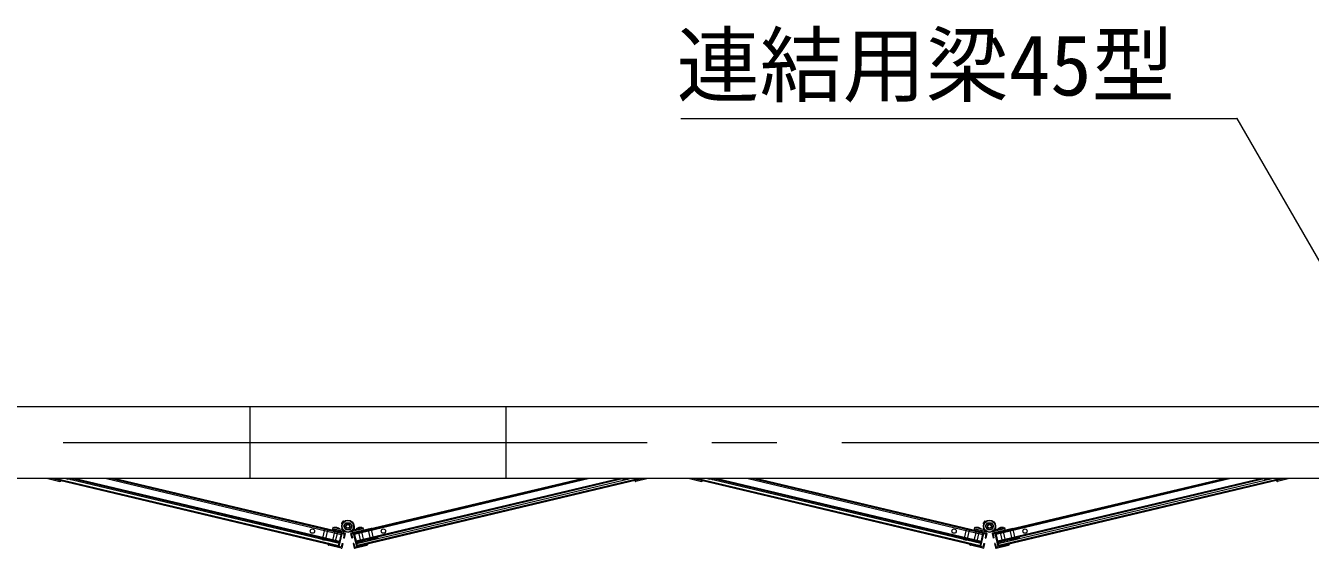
# Model space of a CAD drawing. Units: millimetres, scale not verified. Extents: x 2437 to 26587, y -17325 to 17325.
# Drawn here: x 5555 to 7337, y 13578 to 14303 of the extents above; entities that cross this region are included whole.
import ezdxf
from ezdxf.enums import TextEntityAlignment as Align

# ---------------------------------------------------------------- set-up
doc = ezdxf.new("R2010")
doc.units = ezdxf.units.MM
doc.header["$LTSCALE"] = 90
doc.linetypes.add('CHAIN2', pattern=[12, 9, -1, 1, -1])
doc.linetypes.add('DASHED1', pattern=[1.8, 1.2, -0.6])
for name, color, linetype, lineweight in [('0-6_ﾎﾞﾙﾄ類', 2, 'Continuous', 18), ('1-4_通芯', 1, 'CHAIN2', 18), ('1-7_標準ﾊﾟﾈﾙ', 7, 'Continuous', 18), ('1-9_文字', 7, 'Continuous', 18), ('1-B_連結用梁45', 7, 'Continuous', 18)]:
    doc.layers.add(name, color=color, linetype=linetype, lineweight=lineweight)
doc.styles.add('ＭＳ ゴシック', font='')
doc.styles.get('ＭＳ ゴシック').set_extended_font_data('MS Gothic')

msp = doc.modelspace()

# ---------------------------------------------------------------- linework, layer by layer
at = {"layer": '0-6_ﾎﾞﾙﾄ類'}
for p, q in [((5998.99, 13603.78), (5996.11, 13608.77)), ((6004.76, 13603.78), (5998.99, 13603.78)), ((6004.76, 13613.78), (6007.65, 13608.77)), ((6007.65, 13608.77), (6004.76, 13603.78)), ((6889, 13603.78), (6886.11, 13608.77)), ((6894.77, 13603.78), (6889, 13603.78)), ((6894.77, 13613.78), (6897.65, 13608.77)), ((6897.65, 13608.77), (6894.77, 13603.78))]:
    msp.add_line(p, q, dxfattribs=at)
for points in [[(5996.11, 13608.77), (5998.99, 13613.78), (6004.76, 13613.78)], [(6886.11, 13608.77), (6889, 13613.78), (6894.77, 13613.78)]]:
    msp.add_lwpolyline(points, dxfattribs=at)
for centre, radius in [((6001.88, 13608.77), 4.9), ((6001.88, 13608.77), 3), ((6001.88, 13608.77), 2.46), ((6891.88, 13608.77), 4.9), ((6891.88, 13608.77), 3), ((6891.88, 13608.77), 2.46)]:
    msp.add_circle(centre, radius, dxfattribs=at)
at = {"layer": '1-4_通芯'}
msp.add_line((4526.88, 13725), (18767.88, 13725), dxfattribs=at)
at = {"layer": '1-7_標準ﾊﾟﾈﾙ'}
for p, q in [((5585.57, 13675), (5602.34, 13671.02)), ((5592.06, 13675), (5604.15, 13672.12)), ((5597.25, 13675), (5988.98, 13581.96)), ((5617.15, 13673.87), (5620.07, 13673.18)), ((5620.42, 13674.64), (5620.07, 13673.18)), ((5624.08, 13675), (5990.41, 13587.99)), ((5666.92, 13675), (5992.69, 13597.62)), ((6336.84, 13675), (6011.06, 13597.62)), ((6379.68, 13675), (6013.35, 13587.99)), ((6406.51, 13675), (6014.78, 13581.96)), ((6383.34, 13674.64), (6383.69, 13673.18)), ((6386.61, 13673.87), (6383.69, 13673.18)), ((6411.7, 13675), (6399.61, 13672.12)), ((6418.19, 13675), (6401.42, 13671.02)), ((6475.57, 13675), (6492.34, 13671.02)), ((6482.06, 13675), (6494.15, 13672.12)), ((6487.25, 13675), (6878.98, 13581.96)), ((6507.15, 13673.87), (6510.07, 13673.18)), ((6510.42, 13674.64), (6510.07, 13673.18)), ((6514.08, 13675), (6880.41, 13587.99)), ((6556.92, 13675), (6882.7, 13597.62)), ((6824.87, 13675), (6823.34, 13674.64)), ((7226.84, 13675), (6901.06, 13597.62)), ((7269.68, 13675), (6903.35, 13587.99)), ((7296.51, 13675), (6904.78, 13581.96)), ((7273.34, 13674.64), (7273.69, 13673.18)), ((7276.61, 13673.87), (7273.69, 13673.18)), ((7301.7, 13675), (7289.61, 13672.12)), ((7308.19, 13675), (7291.42, 13671.02)), ((5994.92, 13615.58), (5993.2, 13613.12)), ((5996.32, 13615.21), (5995.62, 13615.7)), ((6884.92, 13615.58), (6883.2, 13613.12)), ((6886.32, 13615.21), (6885.62, 13615.7)), ((5968.65, 13604.57), (5968.88, 13605.54)), ((5992.97, 13598.79), (5968.65, 13604.57)), ((5969.48, 13605.91), (5997.7, 13599.22)), ((5992.97, 13598.79), (5990.13, 13586.82)), ((5993.32, 13612.42), (5994, 13611.95)), ((5993.38, 13608.77), (5993.38, 13604.35)), ((5998.07, 13598.61), (5996.63, 13592.53)), ((6005.69, 13598.61), (6007.13, 13592.53)), ((6034.27, 13605.91), (6006.06, 13599.22)), ((6010.38, 13608.77), (6010.38, 13604.35)), ((6010.79, 13598.79), (6035.11, 13604.57)), ((6010.79, 13598.79), (6013.63, 13586.82)), ((6012.09, 13604.76), (6012.56, 13602.81)), ((6035.11, 13604.57), (6034.88, 13605.54)), ((6858.65, 13604.57), (6858.88, 13605.54)), ((6882.98, 13598.79), (6858.65, 13604.57)), ((6859.48, 13605.91), (6887.7, 13599.22)), ((6882.98, 13598.79), (6880.13, 13586.82)), ((6883.33, 13612.42), (6883.99, 13611.95)), ((6883.38, 13608.77), (6883.38, 13604.35)), ((6888.07, 13598.61), (6886.63, 13592.53)), ((6895.69, 13598.61), (6897.13, 13592.53)), ((6924.28, 13605.91), (6896.06, 13599.22)), ((6900.38, 13608.77), (6900.38, 13604.35)), ((6900.79, 13598.79), (6925.11, 13604.57)), ((6900.79, 13598.79), (6903.63, 13586.82)), ((6902.09, 13604.76), (6902.55, 13602.81)), ((6925.11, 13604.57), (6924.88, 13605.54)), ((5960.94, 13593.76), (5960.6, 13592.3)), ((5963.52, 13591.6), (5960.6, 13592.3)), ((5990.13, 13586.82), (5960.94, 13593.76)), ((5973.25, 13589.3), (5972.88, 13589.89)), ((5989.79, 13585.36), (5973.25, 13589.3)), ((5988.7, 13580.79), (5974.34, 13584.2)), ((5992.73, 13578.29), (5975.46, 13582.4)), ((5989.79, 13585.36), (5988.7, 13580.79)), ((5994.77, 13584.74), (5993.33, 13578.67)), ((5993.8, 13584.98), (5994.77, 13584.74)), ((5995.66, 13592.76), (5996.63, 13592.53)), ((6008.11, 13592.76), (6007.13, 13592.53)), ((6009.96, 13584.98), (6008.98, 13584.74)), ((6008.98, 13584.74), (6010.43, 13578.67)), ((6011.03, 13578.29), (6028.3, 13582.4)), ((6013.63, 13586.82), (6042.82, 13593.76)), ((6013.97, 13585.36), (6030.51, 13589.3)), ((6013.97, 13585.36), (6015.06, 13580.79)), ((6015.06, 13580.79), (6029.41, 13584.2)), ((6030.51, 13589.3), (6030.88, 13589.89)), ((6040.24, 13591.6), (6043.17, 13592.3)), ((6042.82, 13593.76), (6043.17, 13592.3)), ((6850.94, 13593.76), (6850.59, 13592.3)), ((6853.52, 13591.6), (6850.59, 13592.3)), ((6880.13, 13586.82), (6850.94, 13593.76)), ((6863.25, 13589.3), (6862.88, 13589.89)), ((6879.79, 13585.36), (6863.25, 13589.3)), ((6878.7, 13580.79), (6864.35, 13584.2)), ((6882.73, 13578.29), (6865.46, 13582.4)), ((6879.79, 13585.36), (6878.7, 13580.79)), ((6884.78, 13584.74), (6883.34, 13578.67)), ((6883.8, 13584.98), (6884.78, 13584.74)), ((6885.65, 13592.76), (6886.63, 13592.53)), ((6898.1, 13592.76), (6897.13, 13592.53)), ((6899.96, 13584.98), (6898.99, 13584.74)), ((6898.99, 13584.74), (6900.43, 13578.67)), ((6901.03, 13578.29), (6918.3, 13582.4)), ((6903.63, 13586.82), (6932.82, 13593.76)), ((6903.97, 13585.36), (6920.51, 13589.3)), ((6903.97, 13585.36), (6905.06, 13580.79)), ((6905.06, 13580.79), (6919.42, 13584.2)), ((6920.51, 13589.3), (6920.88, 13589.89)), ((6930.24, 13591.6), (6933.16, 13592.3)), ((6932.82, 13593.76), (6933.16, 13592.3))]:
    msp.add_line(p, q, dxfattribs=at)
at = {"layer": '1-7_標準ﾊﾟﾈﾙ', "color": 4, "linetype": 'DASHED1', "lineweight": 9}
for p, q in [((5969.53, 13604.36), (5966.68, 13592.39)), ((5973.62, 13603.39), (5970.77, 13591.42)), ((5983.15, 13601.12), (5980.3, 13589.16)), ((5983.5, 13602.58), (5983.15, 13601.12)), ((5987.23, 13600.15), (5984.39, 13588.19)), ((5987.58, 13601.62), (5987.23, 13600.15)), ((6016.18, 13601.62), (6016.53, 13600.15)), ((6016.53, 13600.15), (6019.37, 13588.19)), ((6020.26, 13602.58), (6020.61, 13601.12)), ((6020.61, 13601.12), (6023.46, 13589.16)), ((6030.14, 13603.39), (6032.99, 13591.42)), ((6034.23, 13604.36), (6037.07, 13592.39)), ((6859.53, 13604.36), (6856.69, 13592.39)), ((6863.62, 13603.39), (6860.77, 13591.42)), ((6873.15, 13601.12), (6870.3, 13589.16)), ((6873.5, 13602.58), (6873.15, 13601.12)), ((6877.23, 13600.15), (6874.39, 13588.19)), ((6877.58, 13601.62), (6877.23, 13600.15)), ((6906.18, 13601.62), (6906.53, 13600.15)), ((6906.53, 13600.15), (6909.37, 13588.19)), ((6910.26, 13602.58), (6910.61, 13601.12)), ((6910.61, 13601.12), (6913.46, 13589.16)), ((6920.15, 13603.39), (6922.99, 13591.42)), ((6924.23, 13604.36), (6927.07, 13592.39)), ((5966.68, 13592.39), (5966.45, 13591.42)), ((5970.77, 13591.42), (5970.54, 13590.45)), ((6032.99, 13591.42), (6033.22, 13590.45)), ((6037.07, 13592.39), (6037.31, 13591.42)), ((6856.69, 13592.39), (6856.45, 13591.42)), ((6860.77, 13591.42), (6860.54, 13590.45)), ((6922.99, 13591.42), (6923.22, 13590.45)), ((6927.07, 13592.39), (6927.31, 13591.42))]:
    msp.add_line(p, q, dxfattribs=at)
at = {"layer": '1-7_標準ﾊﾟﾈﾙ'}
for points in [[(5592.06, 13675), (5988.7, 13580.79), (5993.25, 13599.96), (5677.31, 13675)], [(5597.25, 13675), (5988.98, 13581.96), (5989.67, 13584.88), (5610.23, 13675)], [(5617.15, 13673.87), (5616.78, 13674.47), (5614.56, 13675)], [(5618.89, 13675), (5990.13, 13586.82), (5992.97, 13598.79), (5672.11, 13675)], [(6411.7, 13675), (6015.06, 13580.79), (6010.51, 13599.96), (6326.45, 13675)], [(6384.87, 13675), (6013.63, 13586.82), (6010.79, 13598.79), (6331.64, 13675)], [(6406.51, 13675), (6014.78, 13581.96), (6014.09, 13584.88), (6393.53, 13675)], [(6386.61, 13673.87), (6386.98, 13674.47), (6389.2, 13675)], [(6482.06, 13675), (6878.7, 13580.79), (6883.25, 13599.96), (6567.31, 13675)], [(6487.25, 13675), (6878.98, 13581.96), (6879.67, 13584.88), (6500.23, 13675)], [(6507.15, 13673.87), (6506.78, 13674.47), (6504.56, 13675)], [(6508.89, 13675), (6880.13, 13586.82), (6882.98, 13598.79), (6562.12, 13675)], [(7301.7, 13675), (6905.06, 13580.79), (6900.51, 13599.96), (7216.45, 13675)], [(7274.87, 13675), (6903.63, 13586.82), (6900.79, 13598.79), (7221.64, 13675)], [(7296.51, 13675), (6904.78, 13581.96), (6904.09, 13584.88), (7283.53, 13675)], [(7276.61, 13673.87), (7276.98, 13674.47), (7279.2, 13675)], [(5994.85, 13604), (5980.97, 13607.3), (5980.5, 13605.35), (5998.06, 13601.18)], [(5993.8, 13584.98), (5992.59, 13579.87), (5989.67, 13580.56), (5993.95, 13598.56), (5996.86, 13597.87), (5995.66, 13592.76)], [(6008.91, 13604), (6022.79, 13607.3), (6023.26, 13605.35), (6005.7, 13601.18)], [(6009.96, 13584.98), (6011.17, 13579.87), (6014.09, 13580.56), (6009.81, 13598.56), (6006.9, 13597.87), (6008.11, 13592.76)], [(6884.85, 13604), (6870.97, 13607.3), (6870.5, 13605.35), (6888.06, 13601.18)], [(6883.8, 13584.98), (6882.59, 13579.87), (6879.67, 13580.56), (6883.95, 13598.56), (6886.86, 13597.87), (6885.65, 13592.76)], [(6898.91, 13604), (6912.79, 13607.3), (6913.26, 13605.35), (6895.7, 13601.18)], [(6899.96, 13584.98), (6901.17, 13579.87), (6904.09, 13580.56), (6899.81, 13598.56), (6896.9, 13597.87), (6898.1, 13592.76)], [(5963.52, 13591.6), (5964.12, 13591.98), (5972.88, 13589.89)], [(6040.24, 13591.6), (6039.64, 13591.98), (6030.88, 13589.89)], [(6853.52, 13591.6), (6854.12, 13591.98), (6862.88, 13589.89)], [(6930.24, 13591.6), (6929.64, 13591.98), (6920.88, 13589.89)]]:
    msp.add_lwpolyline(points, dxfattribs=at)
for points in [[(5996.07, 13601.66), (5980.5, 13605.35), (5980.04, 13603.41), (5995.61, 13599.71)], [(6023.26, 13605.35), (6007.69, 13601.66), (6008.15, 13599.71), (6023.72, 13603.41)], [(6886.07, 13601.66), (6870.5, 13605.35), (6870.04, 13603.41), (6885.61, 13599.71)], [(6913.26, 13605.35), (6897.69, 13601.66), (6898.15, 13599.71), (6913.72, 13603.41)]]:
    msp.add_lwpolyline(points, close=True, dxfattribs=at)
for centre, radius in [((6001.88, 13608.77), 8.5), ((6001.88, 13608.77), 8), ((6891.88, 13608.77), 8.5), ((6891.88, 13608.77), 8), ((5952.64, 13602.05), 3), ((6051.12, 13602.05), 3), ((6842.64, 13602.05), 3), ((6941.12, 13602.05), 3)]:
    msp.add_circle(centre, radius, dxfattribs=at)
for centre, radius, start, end in [((5602.69, 13672.48), 1.5, 256.639, 346.639), ((5614.14, 13682.81), 8.5, 246.753, 284.712), ((6389.62, 13682.81), 8.5, 255.288, 293.247), ((6401.07, 13672.48), 1.5, 193.361, 283.361), ((6492.69, 13672.48), 1.5, 256.639, 346.639), ((6504.14, 13682.81), 8.5, 246.753, 284.712), ((7279.62, 13682.81), 8.5, 255.288, 293.247), ((7291.07, 13672.48), 1.5, 193.361, 283.361), ((5995.33, 13615.29), 0.504, 55, 145), ((6885.33, 13615.29), 0.504, 55, 145), ((5969.37, 13605.43), 0.504, 76.639, 166.639), ((5984.73, 13598.69), 8.5, 48.567, 104.712), ((5993.61, 13612.83), 0.504, 145, 235), ((5997.58, 13598.73), 0.504, 346.639, 76.639), ((6006.18, 13598.73), 0.504, 103.361, 193.361), ((6019.03, 13598.69), 8.5, 75.288, 131.433), ((6034.39, 13605.43), 0.504, 13.361, 103.361), ((6859.37, 13605.43), 0.504, 76.639, 166.639), ((6874.73, 13598.69), 8.5, 48.567, 104.712), ((6883.61, 13612.83), 0.504, 145, 235), ((6887.58, 13598.73), 0.504, 346.639, 76.639), ((6896.18, 13598.73), 0.504, 103.361, 193.361), ((6909.03, 13598.69), 8.5, 75.288, 131.433), ((6924.39, 13605.43), 0.504, 13.361, 103.361), ((5970.23, 13598.24), 8.5, 228.567, 284.712), ((5975.81, 13583.85), 1.5, 166.639, 256.639), ((5992.85, 13578.78), 0.504, 256.639, 346.639), ((6010.91, 13578.78), 0.504, 193.361, 283.361), ((6027.96, 13583.85), 1.5, 283.361, 13.361), ((6033.53, 13598.24), 8.5, 255.288, 311.433), ((6860.23, 13598.24), 8.5, 228.567, 284.712), ((6865.8, 13583.85), 1.5, 166.639, 256.639), ((6882.85, 13578.78), 0.504, 256.639, 346.639), ((6900.91, 13578.78), 0.504, 193.361, 283.361), ((6917.95, 13583.85), 1.5, 283.361, 13.361), ((6923.53, 13598.24), 8.5, 255.288, 311.433)]:
    msp.add_arc(centre, radius, start, end, dxfattribs=at)
at = {"layer": '1-9_文字'}
for p, q in [((6463.49, 14174.18), (7234.79, 14174.18)), ((7235.23, 14174.18), (7234.79, 14174.18)), ((7494.56, 13725), (7235.23, 14174.18))]:
    msp.add_line(p, q, dxfattribs=at)
at = {"layer": '1-B_連結用梁45'}
for p, q in [((5865.7, 13775), (5865.7, 13675)), ((6220.88, 13775), (6220.88, 13675))]:
    msp.add_line(p, q, dxfattribs=at)
msp.add_lwpolyline([(9120.88, 13675), (4526.88, 13675), (4526.88, 13775), (9120.88, 13775)], close=True, dxfattribs=at)

# ---------------------------------------------------------------- texts
at = {"layer": '1-9_文字', "style": 'ＭＳ ゴシック'}
msp.add_text('連結用梁45型', height=84.46, dxfattribs=at).set_placement((6457.86, 14180.66), align=Align.BOTTOM_LEFT)

doc.saveas('drawing.dxf')
